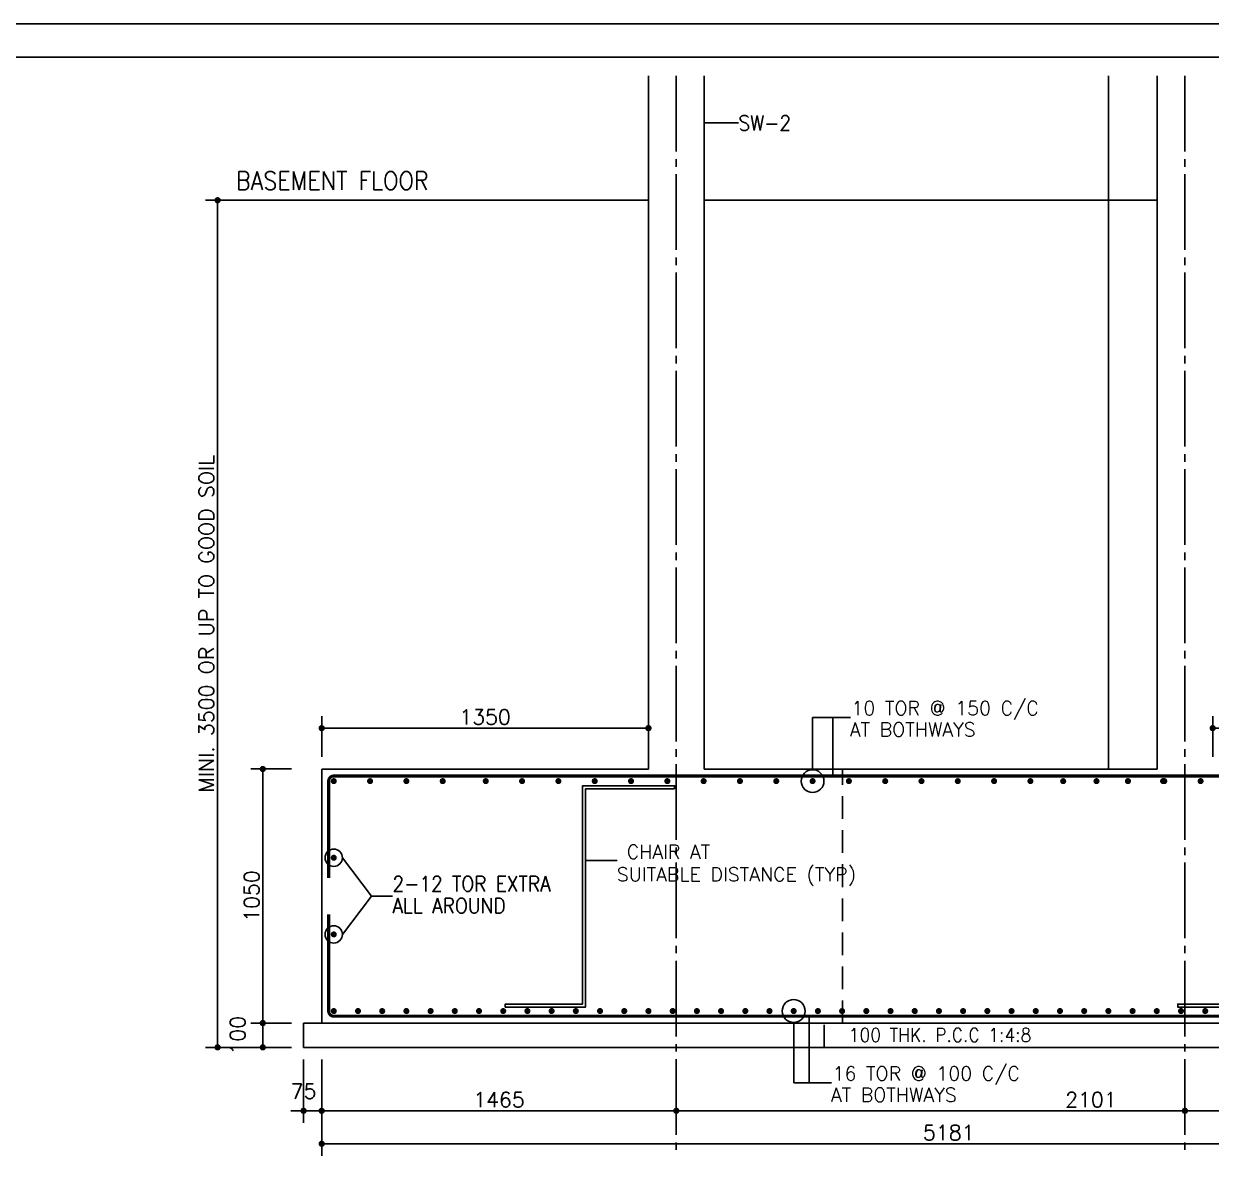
# Model space of a CAD drawing. Extents: x -200722 to 834823, y -494970 to 88783.
# Drawn here: x 472360 to 491983, y -58476 to -39610 of the extents above; entities that cross this region are included whole.
import ezdxf
from ezdxf.enums import TextEntityAlignment as Align

# ---------------------------------------------------------------- set-up
doc = ezdxf.new("R2010")
doc.units = 0
doc.header["$LTSCALE"] = 100
doc.header["$MEASUREMENT"] = 0
doc.header["$PDMODE"] = 34
for name, pattern in [('ACAD_ISO04W100', [30, 24, -3, 0, -3]), ('CL', [3.25, 2.5, -0.25, 0.25, -0.25]), ('HIDDEN', [0.375, 0.25, -0.125])]:
    doc.linetypes.add(name, pattern=pattern)
doc.layers.get('0').update_dxf_attribs({"linetype": 'CONTINUOUS'})
doc.layers.get('DEFPOINTS').update_dxf_attribs({"linetype": 'CONTINUOUS'})
for name, color, linetype in [('5', 4, 'CONTINUOUS'), ('A-Grid', 5, 'ACAD_ISO04W100'), ('BEAM', 4, 'CONTINUOUS'), ('STEEL', 6, 'CONTINUOUS'), ('TEXT', 2, 'CONTINUOUS')]:
    doc.layers.add(name, color=color, linetype=linetype)
doc.layers.add('9_PRINT BOUNDARY_NON PRINT', color=32, linetype='CONTINUOUS', plot=False)
doc.layers.add('9_TITLE TEXT', color=7, linetype='CONTINUOUS', lineweight=20)
doc.styles.add('ROMANS', font='romans.shx')
doc.styles.get("Standard").update_dxf_attribs({"font": 'simplex.shx'})
doc.dimstyles.new('STANDARD$0', dxfattribs={"dimtxt": 2.5, "dimasz": 2.5, "dimexe": 2, "dimexo": 0.7, "dimgap": 0.9, "dimtad": 1, "dimdec": 0, "dimdsep": 46, "dimtxsty": 'ROMANS', "dimcen": 0.09, "dimclrd": 4, "dimclre": 4, "dimclrt": 3, "dimadec": 0, "dimazin": 0, "dimtfac": 1, "dimtdec": 0, "dimtmove": 0, "dimatfit": 3, "dimfxl": 1, "dimtolj": 1, "dimtzin": 0, "dimarcsym": 0})

# ---------------------------------------------------------------- blocks, each defined once
blk = doc.blocks.new('DOT')
at = {"color": 0, "linetype": 'ByBlock'}
blk.add_line((-0.5, 0), (-1, 0), dxfattribs=at)
at = {"color": 0, "linetype": 'ByBlock', "const_width": 0.5}
blk.add_lwpolyline([(-0.25, 0, 1), (0.25, 0, 1)], format="xyb", close=True, dxfattribs=at)
blk = doc.blocks.new('*D720')
at = {"layer": 'BEAM', "color": 0, "lineweight": -2, "transparency": 16777216}
for p, q in [((476783, -56127), (476110, -56127)), ((476310, -56423), (476310, -56231)), ((476783, -56527), (476110, -56527))]:
    blk.add_line(p, q, dxfattribs=at)
at = {"layer": 'DEFPOINTS', "color": 0, "lineweight": -3, "transparency": 16777216}
for p in [(476310, -56127), (476983, -56127), (476983, -56527)]:
    blk.add_point(p, dxfattribs=at)
at = {"layer": 'BEAM', "color": 0, "lineweight": -2, "transparency": 16777216, "xscale": 104, "yscale": 104, "zscale": 104}
for p, rotation in [((476310, -56127), 90), ((476310, -56527), 270)]:
    blk.add_blockref('DOT', p, dxfattribs=dict(at, rotation=rotation))
at = {"layer": 'BEAM', "color": 0, "transparency": 16777216, "insert": (475896, -56327), "char_height": 248, "attachment_point": 5, "rotation": 90}
blk.add_mtext('\\A1;100', dxfattribs=at)
blk = doc.blocks.new('_DOT')
at = {"color": 0, "linetype": 'ByBlock'}
blk.add_line((-0.5, 0), (-1, 0), dxfattribs=at)
at = {"color": 0, "linetype": 'ByBlock', "const_width": 0.5}
blk.add_lwpolyline([(-0.25, 0, 1), (0.25, 0, 1)], format="xyb", close=True, dxfattribs=at)
blk = doc.blocks.new('*D721')
at = {"layer": 'BEAM', "color": 0, "lineweight": -2, "transparency": 16777216}
for p, q in [((476783, -51927), (476110, -51927)), ((476310, -56023), (476310, -52031)), ((476783, -56127), (476110, -56127))]:
    blk.add_line(p, q, dxfattribs=at)
at = {"layer": 'DEFPOINTS', "color": 0, "lineweight": -3, "transparency": 16777216}
for p in [(476310, -51927), (476983, -51927, 2867), (476983, -56127)]:
    blk.add_point(p, dxfattribs=at)
at = {"layer": 'BEAM', "color": 0, "lineweight": -2, "transparency": 16777216, "xscale": 104, "yscale": 104, "zscale": 104}
for p, rotation in [((476310, -51927), 90), ((476310, -56127), 270)]:
    blk.add_blockref('DOT', p, dxfattribs=dict(at, rotation=rotation))
at = {"layer": 'BEAM', "color": 0, "transparency": 16777216, "insert": (476126, -54027), "char_height": 248, "attachment_point": 5, "rotation": 90}
blk.add_mtext('\\A1;1050', dxfattribs=at)
blk = doc.blocks.new('*D722')
at = {"layer": 'BEAM', "color": 0, "lineweight": -2, "transparency": 16777216}
for p, q in [((476783, -42527), (475363, -42527)), ((475563, -56423), (475563, -42631)), ((476783, -56527), (475363, -56527))]:
    blk.add_line(p, q, dxfattribs=at)
at = {"layer": 'DEFPOINTS', "color": 0, "lineweight": -3, "transparency": 16777216}
for p in [(475563, -42527), (476983, -42527, -9087), (476983, -56527)]:
    blk.add_point(p, dxfattribs=at)
at = {"layer": 'BEAM', "color": 0, "lineweight": -2, "transparency": 16777216, "xscale": 104, "yscale": 104, "zscale": 104}
for p, rotation in [((475563, -42527), 90), ((475563, -56527), 270)]:
    blk.add_blockref('DOT', p, dxfattribs=dict(at, rotation=rotation))
at = {"layer": 'BEAM', "color": 0, "transparency": 16777216, "insert": (475379, -49527), "char_height": 248, "attachment_point": 5, "rotation": 90}
blk.add_mtext('\\A1;{\\C4;MINI. 3500 OR UP TO GOOD SOIL}', dxfattribs=at)
blk = doc.blocks.new('*D723')
at = {"layer": 'BEAM', "color": 0, "lineweight": -2, "transparency": 16777216}
for p, q in [((476983, -56727), (476983, -57776)), ((477283, -56727), (477283, -57776)), ((476879, -57576), (476775, -57576)), ((476983, -57576), (477283, -57576)), ((477387, -57576), (477491, -57576))]:
    blk.add_line(p, q, dxfattribs=at)
at = {"layer": 'DEFPOINTS', "color": 0, "lineweight": -3, "transparency": 16777216}
for p in [(476983, -56527), (477283, -56527), (477283, -57576)]:
    blk.add_point(p, dxfattribs=at)
at = {"layer": 'BEAM', "color": 0, "lineweight": -2, "transparency": 16777216, "xscale": 104, "yscale": 104, "zscale": 104}
blk.add_blockref('DOT', (476983, -57576), dxfattribs=at)
at = {"layer": 'BEAM', "color": 0, "lineweight": -2, "transparency": 16777216, "xscale": 104, "yscale": 104, "zscale": 104, "rotation": 180}
blk.add_blockref('DOT', (477283, -57576), dxfattribs=at)
at = {"layer": 'BEAM', "color": 0, "transparency": 16777216, "insert": (476983, -57252), "char_height": 248, "attachment_point": 5}
blk.add_mtext('\\A1;75', dxfattribs=at)
blk = doc.blocks.new('*D724')
at = {"layer": 'BEAM', "color": 0, "lineweight": -2, "transparency": 16777216}
for p, q in [((477283, -56727), (477283, -57776)), ((483143, -56727), (483143, -57776)), ((483039, -57576), (477387, -57576))]:
    blk.add_line(p, q, dxfattribs=at)
at = {"layer": 'DEFPOINTS', "color": 0, "lineweight": -3, "transparency": 16777216}
for p in [(477283, -56527), (483143, -56527, 29786), (477283, -57576)]:
    blk.add_point(p, dxfattribs=at)
at = {"layer": 'BEAM', "color": 0, "lineweight": -2, "transparency": 16777216, "xscale": 104, "yscale": 104, "zscale": 104, "rotation": 180}
blk.add_blockref('DOT', (477283, -57576), dxfattribs=at)
at = {"layer": 'BEAM', "color": 0, "lineweight": -2, "transparency": 16777216, "xscale": 104, "yscale": 104, "zscale": 104}
blk.add_blockref('DOT', (483143, -57576), dxfattribs=at)
at = {"layer": 'BEAM', "color": 0, "transparency": 16777216, "insert": (480213, -57392), "char_height": 248, "attachment_point": 5}
blk.add_mtext('\\A1;1465', dxfattribs=at)
blk = doc.blocks.new('*D725')
at = {"layer": 'BEAM', "color": 0, "lineweight": -2, "transparency": 16777216}
for p, q in [((483143, -56727), (483143, -57776)), ((491547, -56727), (491547, -57776)), ((483247, -57576), (491443, -57576))]:
    blk.add_line(p, q, dxfattribs=at)
at = {"layer": 'DEFPOINTS', "color": 0, "lineweight": -3, "transparency": 16777216}
for p in [(483143, -56527), (491547, -56527), (491547, -57576)]:
    blk.add_point(p, dxfattribs=at)
at = {"layer": 'BEAM', "color": 0, "lineweight": -2, "transparency": 16777216, "xscale": 104, "yscale": 104, "zscale": 104, "rotation": 180}
blk.add_blockref('DOT', (483143, -57576), dxfattribs=at)
at = {"layer": 'BEAM', "color": 0, "lineweight": -2, "transparency": 16777216, "xscale": 104, "yscale": 104, "zscale": 104}
blk.add_blockref('DOT', (491547, -57576), dxfattribs=at)
at = {"layer": 'BEAM', "color": 0, "transparency": 16777216, "insert": (489995, -57392), "char_height": 248, "attachment_point": 5}
blk.add_mtext('\\A1;2101', dxfattribs=at)
blk = doc.blocks.new('*D727')
at = {"layer": 'BEAM', "color": 0, "lineweight": -2, "transparency": 16777216}
for p, q in [((477283, -56727), (477283, -58321)), ((498007, -56727), (498007, -58321)), ((497903, -58121), (477387, -58121))]:
    blk.add_line(p, q, dxfattribs=at)
at = {"layer": 'DEFPOINTS', "color": 0, "lineweight": -3, "transparency": 16777216}
for p in [(477283, -56527, -29786), (498007, -56527), (477283, -58121)]:
    blk.add_point(p, dxfattribs=at)
at = {"layer": 'BEAM', "color": 0, "lineweight": -2, "transparency": 16777216, "xscale": 104, "yscale": 104, "zscale": 104, "rotation": 180}
blk.add_blockref('DOT', (477283, -58121), dxfattribs=at)
at = {"layer": 'BEAM', "color": 0, "lineweight": -2, "transparency": 16777216, "xscale": 104, "yscale": 104, "zscale": 104}
blk.add_blockref('DOT', (498007, -58121), dxfattribs=at)
at = {"layer": 'BEAM', "color": 0, "transparency": 16777216, "insert": (487645, -57937), "char_height": 248, "attachment_point": 5}
blk.add_mtext('\\A1;5181', dxfattribs=at)
blk = doc.blocks.new('*D728')
at = {"layer": 'BEAM', "color": 0, "lineweight": -2, "transparency": 16777216}
for p, q in [((477283, -51727), (477283, -51052)), ((482683, -51727), (482683, -51052)), ((477387, -51252), (482579, -51252))]:
    blk.add_line(p, q, dxfattribs=at)
at = {"layer": 'DEFPOINTS', "color": 0, "lineweight": -3, "transparency": 16777216}
for p in [(482683, -51252), (477283, -51927, 29786), (482683, -51927)]:
    blk.add_point(p, dxfattribs=at)
at = {"layer": 'BEAM', "color": 0, "lineweight": -2, "transparency": 16777216, "xscale": 104, "yscale": 104, "zscale": 104, "rotation": 180}
blk.add_blockref('DOT', (477283, -51252), dxfattribs=at)
at = {"layer": 'BEAM', "color": 0, "lineweight": -2, "transparency": 16777216, "xscale": 104, "yscale": 104, "zscale": 104}
blk.add_blockref('DOT', (482683, -51252), dxfattribs=at)
at = {"layer": 'BEAM', "color": 0, "transparency": 16777216, "insert": (479983, -51068), "char_height": 248, "attachment_point": 5}
blk.add_mtext('\\A1;1350', dxfattribs=at)
blk = doc.blocks.new('*D729')
at = {"layer": 'BEAM', "color": 0, "lineweight": -2, "transparency": 16777216}
for p, q in [((492007, -51727), (492007, -51052)), ((498007, -51727), (498007, -51052)), ((497903, -51252), (492111, -51252))]:
    blk.add_line(p, q, dxfattribs=at)
at = {"layer": 'DEFPOINTS', "color": 0, "lineweight": -3, "transparency": 16777216}
for p in [(492007, -51252), (492007, -51927), (498007, -51927, 29786)]:
    blk.add_point(p, dxfattribs=at)
at = {"layer": 'BEAM', "color": 0, "lineweight": -2, "transparency": 16777216, "xscale": 104, "yscale": 104, "zscale": 104, "rotation": 180}
blk.add_blockref('DOT', (492007, -51252), dxfattribs=at)
at = {"layer": 'BEAM', "color": 0, "lineweight": -2, "transparency": 16777216, "xscale": 104, "yscale": 104, "zscale": 104}
blk.add_blockref('DOT', (498007, -51252), dxfattribs=at)
at = {"layer": 'BEAM', "color": 0, "transparency": 16777216, "insert": (495007, -51068), "char_height": 248, "attachment_point": 5}
blk.add_mtext('\\A1;1500', dxfattribs=at)
blk = doc.blocks.new('*D1795')
at = {"layer": 'BEAM', "color": 0, "lineweight": -2, "transparency": 16777216}
for p, q in [((491547, -56996), (491547, -57776)), ((498007, -56996), (498007, -57776)), ((491651, -57576), (497903, -57576))]:
    blk.add_line(p, q, dxfattribs=at)
at = {"layer": 'DEFPOINTS', "color": 0, "lineweight": -3, "transparency": 16777216}
for p in [(491547, -56796, -2077), (498007, -56796, -2077), (498007, -57576)]:
    blk.add_point(p, dxfattribs=at)
at = {"layer": 'BEAM', "color": 0, "lineweight": -2, "transparency": 16777216, "xscale": 104, "yscale": 104, "zscale": 104, "rotation": 180}
blk.add_blockref('DOT', (491547, -57576), dxfattribs=at)
at = {"layer": 'BEAM', "color": 0, "lineweight": -2, "transparency": 16777216, "xscale": 104, "yscale": 104, "zscale": 104}
blk.add_blockref('DOT', (498007, -57576), dxfattribs=at)
at = {"layer": 'BEAM', "color": 0, "transparency": 16777216, "insert": (494777, -57392), "char_height": 248, "attachment_point": 5}
blk.add_mtext('\\A1;1615', dxfattribs=at)

msp = doc.modelspace()

# ---------------------------------------------------------------- linework, layer by layer
at = {"color": 18, "true_color": 0x000000}
msp.add_lwpolyline([(433669.4, -104400.4), (525079.4, -104400.4), (525079.4, -40160.4), (433669.4, -40160.4)], close=True, dxfattribs=at)
at = {"layer": '5', "color": 18, "lineweight": -3, "ltscale": 0.4, "true_color": 0x000000}
for p, q in [((482682.8, -51927.4, 790.7), (482682.8, -40473.4, -1830.3)), ((483602.8, -51927.4, 790.7), (483602.8, -40473.4, -1830.3)), ((490286.8, -42527.4, -28459.8), (490286.8, -40473.4, -11153.9)), ((491086.8, -51927.4, 790.7), (491086.8, -40473.4, -1830.3)), ((475362.5, -42527.4, -59237.4), (482682.8, -42527.4, -30752)), ((491086.8, -42527.4, -41336.5), (483602.8, -42527.4, -30752)), ((490286.8, -51927.4, 790.7), (490286.8, -42527.4, -28459.8)), ((477282.8, -56127.4, -2076.8), (477282.8, -51927.4, 790.7)), ((477282.8, -51927.4, -28995.8), (482682.8, -51927.4, 790.7)), ((483602.8, -51927.4, 790.7), (491086.8, -51927.4, -28995.8)), ((476982.8, -56127.4, -31863.3), (498306.8, -56127.4, -31863.3)), ((476982.8, -56527.4, -2076.8), (476982.8, -56127.4, -2076.8)), ((476982.8, -56527.4, -31863.3), (498306.8, -56527.4, -31863.3))]:
    msp.add_line(p, q, dxfattribs=at)
at = {"layer": '5', "color": 8, "linetype": 'HIDDEN', "lineweight": -3, "ltscale": 15}
for p, q in [((485886.8, -56127.4, -2818.5), (485886.8, -51927.4, 49)), ((485586.8, -56527.4, -2818.5), (485586.8, -56127.4, -2818.5))]:
    msp.add_line(p, q, dxfattribs=at)
at = {"layer": '9_PRINT BOUNDARY_NON PRINT', "color": 18, "true_color": 0x000000}
msp.add_lwpolyline([(433119.4, -104950.4), (525629.4, -104950.4), (525629.4, -39610.4), (433119.4, -39610.4)], close=True, dxfattribs=at)
at = {"layer": '9_TITLE TEXT', "color": 18, "true_color": 0x000000}
msp.add_lwpolyline([(525079.4, -40160.4), (433669.4, -40160.4), (433669.4, -104400.4), (525079.4, -104400.4)], dxfattribs=at)
at = {"layer": 'A-Grid', "color": 8, "linetype": 'CL', "ltscale": 5, "elevation": -2076.8}
for points in [[(483142.8, -40473.4), (483142.8, -58320.9)], [(491546.8, -40473.4), (491546.8, -58320.9)]]:
    msp.add_lwpolyline(points, dxfattribs=at)
at = {"layer": 'STEEL', "color": 18, "lineweight": -3, "ltscale": 0.4, "true_color": 0x000000, "const_width": 50.8, "elevation": 27709.7}
for points in [[(497891.8, -53727.4), (497891.8, -52127.4, 0.4142136), (497806.8, -52042.4), (477482.8, -52042.4, 0.4142136), (477397.8, -52127.4), (477397.8, -53727.4)], [(497891.8, -54327.4), (497891.8, -55927.4, -0.4142136), (497806.8, -56012.4), (477482.8, -56012.4, -0.4142136), (477397.8, -55927.4), (477397.8, -54327.4)]]:
    msp.add_lwpolyline(points, format="xyb", dxfattribs=at)
at = {"layer": 'STEEL', "color": 18, "lineweight": -3, "ltscale": 0.4, "true_color": 0x000000, "const_width": 50}
for points, elevation in [([(477507.8, -52127.4, 1), (477457.8, -52127.4, 1)], 790.7), ([(478107.8, -52127.4, 1), (478057.8, -52127.4, 1)], 790.7), ([(478707.8, -52127.4, 1), (478657.8, -52127.4, 1)], 790.7), ([(479307.8, -52127.4, 1), (479257.8, -52127.4, 1)], 790.7), ([(480019.7, -52127.4, 1), (479969.7, -52127.4, 1)], 30577.2), ([(480619.7, -52127.4, 1), (480569.7, -52127.4, 1)], 30577.2), ([(481219.7, -52127.4, 1), (481169.7, -52127.4, 1)], 30577.2), ([(481819.7, -52127.4, 1), (481769.7, -52127.4, 1)], 30577.2), ([(482419.7, -52127.4, 1), (482369.7, -52127.4, 1)], 30577.2), ([(483019.7, -52127.4, 1), (482969.7, -52127.4, 1)], 30577.2), ([(483619.7, -52127.4, 1), (483569.7, -52127.4, 1)], 30577.2), ([(484219.7, -52127.4, 1), (484169.7, -52127.4, 1)], 30577.2), ([(484819.7, -52127.4, 1), (484769.7, -52127.4, 1)], 30577.2), ([(485419.7, -52127.4, 1), (485369.7, -52127.4, 1)], 30577.2), ([(486019.7, -52127.4, 1), (485969.7, -52127.4, 1)], 30577.2), ([(486619.7, -52127.4, 1), (486569.7, -52127.4, 1)], 30577.2), ([(487219.7, -52127.4, 1), (487169.7, -52127.4, 1)], 30577.2), ([(487819.7, -52127.4, 1), (487769.7, -52127.4, 1)], 30577.2), ([(488419.7, -52127.4, 1), (488369.7, -52127.4, 1)], 30577.2), ([(489019.7, -52127.4, 1), (488969.7, -52127.4, 1)], 30577.2), ([(489510.9, -52127.4, -1), (489560.9, -52127.4, -1)], 790.7), ([(490061.6, -52127.4, -1), (490111.6, -52127.4, -1)], 790.7), ([(490581.8, -52127.4, -1), (490631.8, -52127.4, -1)], 790.7), ([(491211.8, -52127.4, 1), (491161.8, -52127.4, 1)], 790.7), ([(491181.8, -52127.4, -1), (491231.8, -52127.4, -1)], 790.7), ([(491781.8, -52127.4, -1), (491831.8, -52127.4, -1)], 790.7), ([(477507.8, -53394, -1), (477457.8, -53394, -1)], -165.1), ([(477507.8, -54660.7, -1), (477457.8, -54660.7, -1)], -1121), ([(477507.8, -55927.4, -1), (477457.8, -55927.4, -1)], -2076.8), ([(477907.8, -55927.4, -1), (477857.8, -55927.4, -1)], -2076.8), ([(478307.8, -55927.4, -1), (478257.8, -55927.4, -1)], -2076.8), ([(478707.8, -55927.4, -1), (478657.8, -55927.4, -1)], -2076.8), ([(479107.8, -55927.4, -1), (479057.8, -55927.4, -1)], -2076.8), ([(479507.8, -55927.4, -1), (479457.8, -55927.4, -1)], -2076.8), ([(479907.8, -55927.4, -1), (479857.8, -55927.4, -1)], -2076.8), ([(480307.8, -55927.4, -1), (480257.8, -55927.4, -1)], -2076.8), ([(480707.8, -55927.4, -1), (480657.8, -55927.4, -1)], -2076.8), ([(481107.8, -55927.4, -1), (481057.8, -55927.4, -1)], -2076.8), ([(481507.8, -55927.4, -1), (481457.8, -55927.4, -1)], -2076.8), ([(481907.8, -55927.4, -1), (481857.8, -55927.4, -1)], -2076.8), ([(482307.8, -55927.4, -1), (482257.8, -55927.4, -1)], -2076.8), ([(482707.8, -55927.4, -1), (482657.8, -55927.4, -1)], -2076.8), ([(483107.8, -55927.4, -1), (483057.8, -55927.4, -1)], -2076.8), ([(483507.8, -55927.4, -1), (483457.8, -55927.4, -1)], -2076.8), ([(483907.8, -55927.4, -1), (483857.8, -55927.4, -1)], -2076.8), ([(484307.8, -55927.4, -1), (484257.8, -55927.4, -1)], -2076.8), ([(484707.8, -55927.4, -1), (484657.8, -55927.4, -1)], -2076.8), ([(485107.8, -55927.4, -1), (485057.8, -55927.4, -1)], -2076.8), ([(485507.8, -55927.4, -1), (485457.8, -55927.4, -1)], -2076.8), ([(485907.8, -55927.4, -1), (485857.8, -55927.4, -1)], -2076.8), ([(486307.8, -55927.4, -1), (486257.8, -55927.4, -1)], -2076.8), ([(486707.8, -55927.4, -1), (486657.8, -55927.4, -1)], -2076.8), ([(487107.8, -55927.4, -1), (487057.8, -55927.4, -1)], -2076.8), ([(487507.8, -55927.4, -1), (487457.8, -55927.4, -1)], -2076.8), ([(487907.8, -55927.4, -1), (487857.8, -55927.4, -1)], -2076.8), ([(488307.8, -55927.4, -1), (488257.8, -55927.4, -1)], -2076.8), ([(488707.8, -55927.4, -1), (488657.8, -55927.4, -1)], -2076.8), ([(489107.8, -55927.4, -1), (489057.8, -55927.4, -1)], -2076.8), ([(489507.8, -55927.4, -1), (489457.8, -55927.4, -1)], -2076.8), ([(489907.8, -55927.4, -1), (489857.8, -55927.4, -1)], -2076.8), ([(490307.8, -55927.4, -1), (490257.8, -55927.4, -1)], -2076.8), ([(490707.8, -55927.4, -1), (490657.8, -55927.4, -1)], -2076.8), ([(491107.8, -55927.4, -1), (491057.8, -55927.4, -1)], -2076.8), ([(491507.8, -55927.4, -1), (491457.8, -55927.4, -1)], -2076.8), ([(491907.8, -55927.4, -1), (491857.8, -55927.4, -1)], -2076.8)]:
    msp.add_lwpolyline(points, format="xyb", close=True, dxfattribs=dict(at, elevation=elevation))
at = {"layer": 'TEXT', "color": 18, "true_color": 0x000000}
for p, q in [((483602.8, -41249.8, -1652.6), (484171.5, -41249.8, -1652.6)), ((485394.7, -51077.4, 30577.2), (486020.5, -51077.4, 30577.2)), ((485394.7, -51938.5, 30577.2), (485394.7, -51077.4, 30577.2)), ((485732.3, -52042.4, 30577.2), (485732.3, -51077.4, 30577.2)), ((477626.1, -53394, -165.1), (478103.6, -54027.4, -643.1)), ((478103.6, -54027.4, -643.1), (477626.1, -54660.7, -1121)), ((478103.6, -54027.4, -643.1), (478453.1, -54027.4, -643.1)), ((485082.8, -56116.3, -2076.8), (485082.8, -57112.1, -2076.8)), ((485341.1, -56012.4, -2076.8), (485341.1, -57112.1, -2076.8)), ((485082.8, -57112.1, -2076.8), (485708.6, -57112.1, -2076.8))]:
    msp.add_line(p, q, dxfattribs=at)
at = {"layer": 'TEXT', "color": 18, "ltscale": 0.4, "true_color": 0x000000}
msp.add_line((481645.2, -53441.5, 32654), (482163.7, -53441.5, 32654), dxfattribs=at)
at = {"layer": 'TEXT', "color": 18, "ltscale": 0.4, "true_color": 0x000000, "elevation": 32654}
for points in [[(483113.4, -52253.3), (481645.2, -52253.3), (481645.2, -55863.1), (480316.9, -55863.1), (480316.9, -55813.1), (481595.2, -55813.1), (481595.2, -52203.3), (483113.4, -52203.3), (483113.4, -52253.3)], [(494225.7, -52253.3), (492757.5, -52253.3), (492757.5, -55863.1), (491429.2, -55863.1), (491429.2, -55813.1), (492707.5, -55813.1), (492707.5, -52203.3), (494225.7, -52203.3), (494225.7, -52253.3)]]:
    msp.add_lwpolyline(points, dxfattribs=at)
at = {"layer": 'TEXT', "color": 18, "true_color": 0x000000}
for centre, radius in [((485394.7, -52127.4, 30577.2), 188.9), ((477482.8, -53394, -165.1), 143.3), ((477482.8, -54660.7, -1121), 143.3), ((485082.8, -55927.4, -2076.8), 188.9)]:
    msp.add_circle(centre, radius, dxfattribs=at)

# ---------------------------------------------------------------- texts
at = {"layer": 'TEXT', "color": 18, "true_color": 0x000000, "width": 0.9}
for s, p in [('SW-2', (484171.5, -41249.8, -31439.1)), ('2-12 TOR EXTRA', (478453.1, -53824, -30429.5)), ('ALL AROUND', (478453.1, -54186.7, -30429.5))]:
    msp.add_text(s, height=250, dxfattribs=at).set_placement(p, align=Align.MIDDLE_LEFT)
msp.add_text('BASEMENT FLOOR', height=300, dxfattribs=at).set_placement((475867.8, -42354.4, -44201.1))
at = {"layer": 'TEXT', "color": 18, "true_color": 0x000000}
for s, p in [('10 TOR @ 150 C/C', (486037, -51037.8, 30577.2)), ('AT BOTHWAYS', (486009.6, -51390.6, 30577.2)), ('16 TOR @ 100 C/C', (485725.1, -57072.6, -2076.8)), ('AT BOTHWAYS', (485697.7, -57425.3, -2076.8))]:
    msp.add_text(s, height=230, dxfattribs=at).set_placement(p)
for s, p in [('CHAIR AT', (482323.1, -53296.5, 32654)), ('SUITABLE DISTANCE (TYP)', (482159.6, -53668.3, 32654))]:
    msp.add_text(s, height=230, dxfattribs=at).set_placement(p, align=Align.MIDDLE_LEFT)
at = {"layer": 'TEXT', "color": 18, "ltscale": 5, "true_color": 0x000000, "style": 'ROMANS', "width": 0.9}
msp.add_text('100 THK. P.C.C 1:4:8', height=230, dxfattribs=at).set_placement((485992.7, -56322.7, -26113.5), align=Align.MIDDLE_LEFT)

# ---------------------------------------------------------------- dimensions: what is measured, and where the dimension line sits
at = {"layer": 'BEAM', "color": 18, "true_color": 0x000000}
dim = msp.add_linear_dim(base=(475562.5, -42527.4, -31863.3), p1=(476982.8, -56527.4, -31863.3), p2=(476982.8, -42527.4, -40950.4), angle=90, text='{\\C4;MINI. <> OR UP TO GOOD SOIL}', dimstyle='STANDARD$0', override={"dimscale": 8, "dimtxt": 31, "dimasz": 13, "dimexe": 25, "dimexo": 25, "dimgap": 7.5, "dimlfac": 0.25, "dimzin": 3, "dimtxsty": 'Standard', "dimblk": 'DOT', "dimcen": 3, "dimdle": 4, "dimclrd": 0, "dimclre": 0, "dimclrt": 0, "dimtmove": 2, "dimldrblk": 'DOT', "dimtzin": 3}, dxfattribs=at)
dim.commit()
dim.dimension.update_dxf_attribs({"geometry": '*D722', "text_midpoint": (475378.5, -49527.4, -31863.3)})
for base, p1, p2, picture, middle in [((482682.8, -51252.2, -28995.8), (477282.8, -51927.4, 790.7), (482682.8, -51927.4, -28995.8), '*D728', (479982.8, -51068.2, -28995.8)), ((492006.8, -51252.2, -28995.8), (498006.8, -51927.4, 790.7), (492006.8, -51927.4, -28995.8), '*D729', (495006.8, -51068.2, -28995.8)), ((477282.8, -58120.9, -2076.8), (498006.8, -56527.4, -2076.8), (477282.8, -56527.4, -31863.3), '*D727', (487644.8, -57936.9, -2076.8)), ((498006.8, -57575.7), (491546.8, -56796.3, -2076.8), (498006.8, -56796.3, -2076.8), '*D1795', (494776.8, -57391.7))]:
    dim = msp.add_linear_dim(base=base, p1=p1, p2=p2, dimstyle='STANDARD$0', override={"dimscale": 8, "dimtxt": 31, "dimasz": 13, "dimexe": 25, "dimexo": 25, "dimgap": 7.5, "dimlfac": 0.25, "dimzin": 3, "dimtxsty": 'Standard', "dimblk": 'DOT', "dimcen": 3, "dimdle": 4, "dimclrd": 0, "dimclre": 0, "dimclrt": 0, "dimtmove": 2, "dimldrblk": 'DOT', "dimtzin": 3}, dxfattribs=at)
    dim.commit()
    dim.dimension.update_dxf_attribs({"geometry": picture, "text_midpoint": middle})
for base, p1, p2, angle, picture, middle in [((476310.2, -51927.4, -31863.3), (476982.8, -56127.4, -31863.3), (476982.8, -51927.4, -28995.8), 90, '*D721', (476126.2, -54027.4, -31863.3)), ((476310.2, -56127.4, -31863.3), (476982.8, -56527.4, -31863.3), (476982.8, -56127.4, -31863.3), 90, '*D720', (475896.2, -56327.4, -31863.3)), ((477282.8, -57575.7, -31863.3), (483142.8, -56527.4, -2076.8), (477282.8, -56527.4, -31863.3), 180, '*D724', (480212.8, -57391.7, -31863.3))]:
    dim = msp.add_linear_dim(base=base, p1=p1, p2=p2, angle=angle, dimstyle='STANDARD$0', override={"dimscale": 8, "dimtxt": 31, "dimasz": 13, "dimexe": 25, "dimexo": 25, "dimgap": 7.5, "dimlfac": 0.25, "dimzin": 3, "dimtxsty": 'Standard', "dimblk": 'DOT', "dimcen": 3, "dimdle": 4, "dimclrd": 0, "dimclre": 0, "dimclrt": 0, "dimtmove": 2, "dimldrblk": 'DOT', "dimtzin": 3}, dxfattribs=at)
    dim.commit()
    dim.dimension.update_dxf_attribs({"geometry": picture, "text_midpoint": middle})
for base, p1, p2, picture, middle in [((477282.8, -57575.7, -31863.3), (476982.8, -56527.4, -31863.3), (477282.8, -56527.4, -31863.3), '*D723', (476982.8, -57251.6, -31863.3)), ((491546.8, -57575.7, -2076.8), (483142.8, -56527.4, -2076.8), (491546.8, -56527.4, -2076.8), '*D725', (489994.5, -57391.7, -2076.8))]:
    dim = msp.add_linear_dim(base=base, p1=p1, p2=p2, dimstyle='STANDARD$0', override={"dimscale": 8, "dimtxt": 31, "dimasz": 13, "dimexe": 25, "dimexo": 25, "dimgap": 7.5, "dimlfac": 0.25, "dimzin": 3, "dimtxsty": 'Standard', "dimblk": 'DOT', "dimcen": 3, "dimdle": 4, "dimclrd": 0, "dimclre": 0, "dimclrt": 0, "dimtmove": 2, "dimldrblk": 'DOT', "dimtzin": 3}, dxfattribs=at)
    dim.commit()
    dim.dimension.update_dxf_attribs({"geometry": picture, "text_midpoint": middle, "dimtype": 160})

doc.saveas('drawing.dxf')
